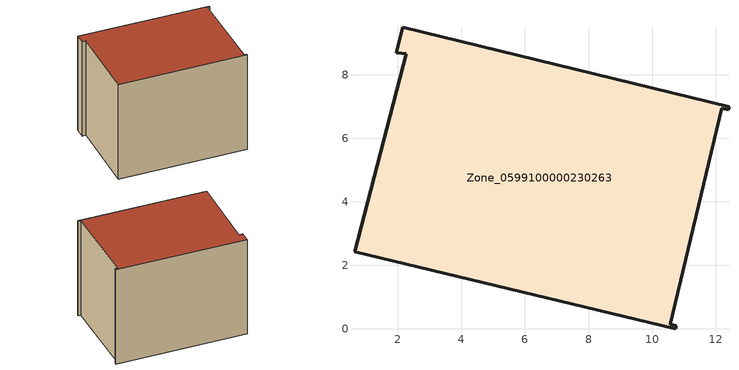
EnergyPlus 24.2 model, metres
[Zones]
Zone_0599100000230263
 floor ground (C_G): 0.64,2.44 2.27,8.67 1.96,8.7 2.15,9.5 12.42,7 12.39,6.9 12.19,6.95 10.56,0.15 10.75,0.11 10.73,0 z0
 wall outside (C_F): 12.42,7 2.15,9.5 1.96,8.7 2.27,8.67 0.64,2.44 10.73,0 10.75,0.11 10.56,0.15 12.19,6.95 12.39,6.9 12.42,7 z0:8.35
 roof outside (C_R): 2.27,8.67 0.64,2.44 10.73,0 10.75,0.11 10.56,0.15 12.19,6.95 12.39,6.9 12.42,7 2.15,9.5 1.96,8.7 z8.35
[BUILDING]
Pand.0599100000230263: North Axis=0; Terrain=City; Loads Convergence Tolerance Value=0.04; Temperature Convergence Tolerance Value=0.4; Solar Distribution=FullExterior; Maximum Number of Warmup Days=25; Minimum Number of Warmup Days=1
[Site:Location]
Rotterdam.The.Hague.AP_ZH_NLD Design_Conditions: Latitude=51.96; Longitude=4.45; Time Zone=1; Elevation=-4.5
[SITE:GROUNDTEMPERATURE:BUILDINGSURFACE]
18, 18, 18, 18, 18, 18, 18, 18, 18, 18, 18, 18
[MATERIAL] Thermal Absorptance=0.9; Solar Absorptance=0.7; Visible Absorptance=0.7
Name | Roughness | Thickness | Conductivity | Density | Specific Heat
G.TI.1992-2005 | MediumSmooth | 0.15 | 0.06 | 540 | 1210
F.TI.1992-2005 | Rough | 0.3 | 0.12 | 1920 | 840
R.TI.1992-2005 | MediumRough | 0.2 | 0.08 | 1500 | 1000
[CONSTRUCTION]
C_G: G.TI.1992-2005
C_F: F.TI.1992-2005
C_R: R.TI.1992-2005
[ZONE]
Zone_0599100000230263: Type=1; Multiplier=1; Ceiling Height=Autocalculate; Volume=Autocalculate; Floor Area=autocalculate; Part of Total Floor Area=Yes
[ZONEINFILTRATION:DESIGNFLOWRATE]
Infil_Zone_0599100000230263: Zone or ZoneList or Space or SpaceList=Zone_0599100000230263; Schedule=AlwaysOn; Design Flow Rate Calculation Method=Flow/Area; Flow Rate per Floor Area=0.0015; Constant Term Coefficient=1; Temperature Term Coefficient=0; Velocity Term Coefficient=0; Velocity Squared Term Coefficient=0
[HVACTEMPLATE:ZONE:IDEALLOADSAIRSYSTEM]
Zone_0599100000230263: Maximum Heating Supply Air Temperature=50; Minimum Cooling Supply Air Temperature=13; Maximum Heating Supply Air Humidity Ratio=0.0156; Minimum Cooling Supply Air Humidity Ratio=0.0077; Heating Limit=NoLimit; Cooling Limit=NoLimit; Dehumidification Control Type=ConstantSensibleHeatRatio; Cooling Sensible Heat Ratio=0.7; Dehumidification Setpoint=60; Humidification Control Type=None; Humidification Setpoint=30; Outdoor Air Method=None; Outdoor Air Flow Rate per Person=0.00944; Outdoor Air Flow Rate per Zone Floor Area=0; Outdoor Air Flow Rate per Zone=0; Demand Controlled Ventilation Type=None; Outdoor Air Economizer Type=NoEconomizer; Heat Recovery Type=None; Sensible Heat Recovery Effectiveness=0.7; Latent Heat Recovery Effectiveness=0.65
[ZONECONTROL:THERMOSTAT]
ThermostatControl_Zone_0599100000230263: Zone or ZoneList=Zone_0599100000230263; Control Type Schedule=DualSetpointControlType; Control 1=Thermostat_Zone_0599100000230263; Temperature Difference Between Cutout And Setpoint=0
[THERMOSTATSETPOINT:DUALSETPOINT]
Thermostat_Zone_0599100000230263: Heating Setpoint Temperature Schedule=HeatingSetpoint_Zone_0599100000230263; Cooling Setpoint Temperature Schedule=CoolingSetpoint_Zone_0599100000230263
[SCHEDULE:COMPACT]
HeatingSetpoint_Zone_0599100000230263: Through: 12/31, For: AllDays, Until: 24:00, 21
CoolingSetpoint_Zone_0599100000230263: Through: 12/31, For: AllDays, Until: 24:00, 24
DualSetpointControlType: Through: 12/31, For: AllDays, Until: 24:00, 4
AlwaysOn: Through: 12/31, For: AllDays, Until: 24:00, 1
